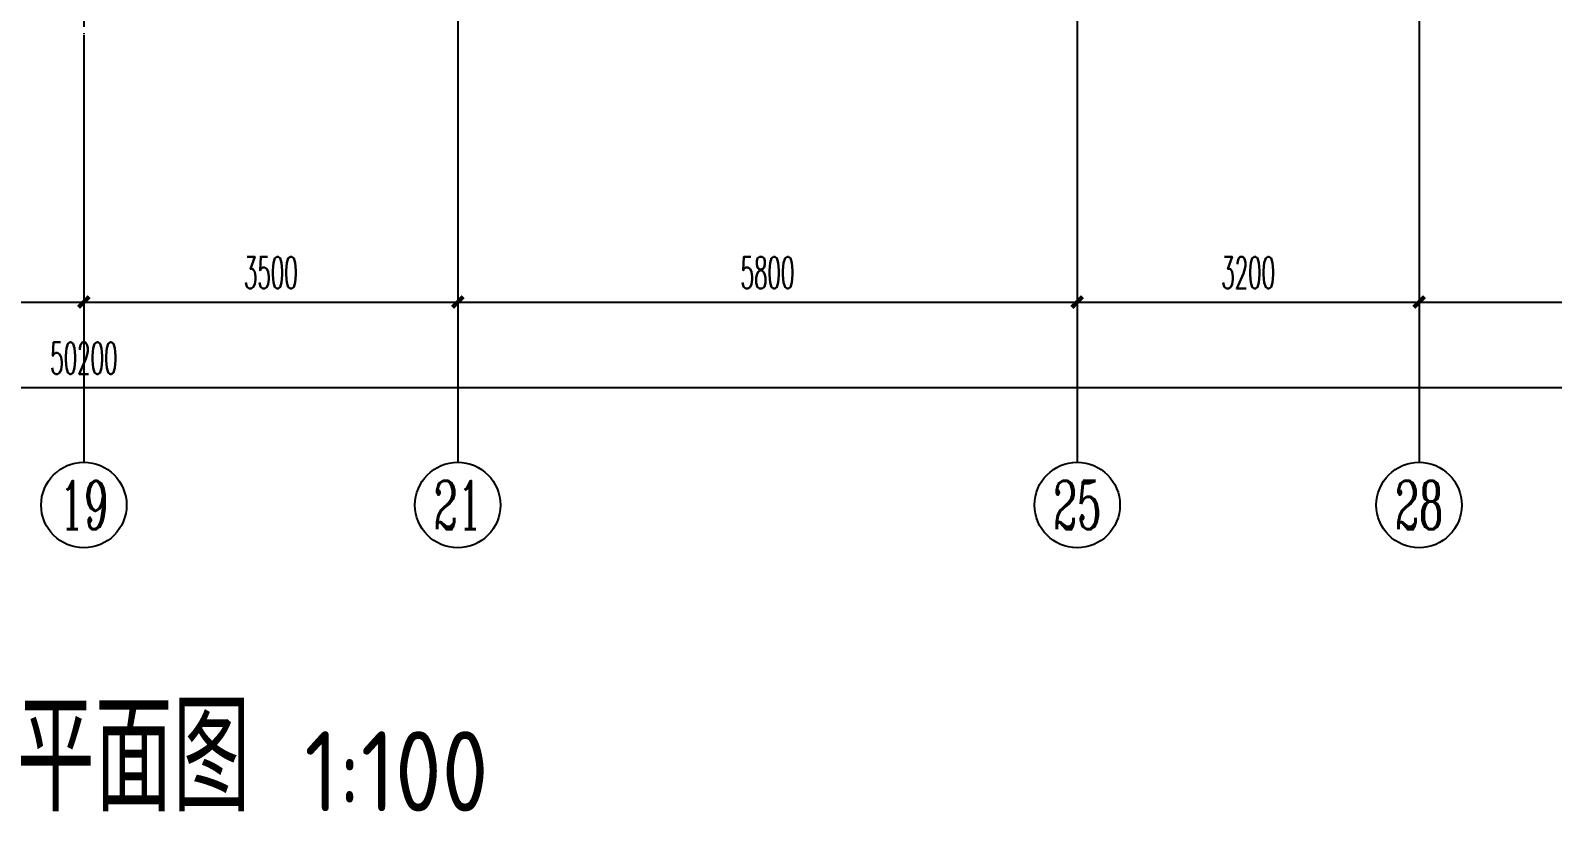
# Model space of a CAD drawing. Extents: x 27938 to 1507990, y 110129 to 923079.
# Drawn here: x 852417 to 866667, y 659697 to 667017 of the extents above; entities that cross this region are included whole.
import ezdxf
from ezdxf.enums import TextEntityAlignment as Align

# ---------------------------------------------------------------- set-up
doc = ezdxf.new("R2010")
doc.units = 0
doc.header["$LTSCALE"] = 1000
doc.header["$MEASUREMENT"] = 0
doc.linetypes.add('DOTE', pattern=[2.42, 2, -0.2, 0.02, -0.2])
for name, color, linetype in [('AXIS', 3, 'Continuous'), ('AXIS_TEXT', 7, 'Continuous'), ('DIM_SYMB', 3, 'Continuous'), ('DOTE', 1, 'Continuous')]:
    doc.layers.add(name, color=color, linetype=linetype)
doc.styles.add('_TCH_AXIS', font='COMPLEX', dxfattribs={"bigfont": 'GBCBIG'})
doc.styles.add('_TCH_DIM_T3', font='SIMPLEX.shx', dxfattribs={"width": 0.494118, "bigfont": 'GBCBIG.shx'})
doc.styles.add('COMPLEX', font='COMPLEX')
doc.styles.get("Standard").update_dxf_attribs({"font": 'gbenor.shx', "bigfont": 'gbcbig.shx'})
doc.dimstyles.new('_TCH_ARCH&&100', dxfattribs={"dimtxt": 297.5, "dimasz": 100, "dimexe": 250, "dimexo": 300, "dimgap": 126.25, "dimtad": 1, "dimdec": 0, "dimzin": 0, "dimdsep": 46, "dimtxsty": '_TCH_DIM_T3', "dimblk": 'ARCHTICK', "dimcen": 0.09, "dimclrt": 4, "dimazin": 2, "dimtfac": 1, "dimtdec": 0, "dimtix": 1, "dimtmove": 2, "dimatfit": 3, "dimfxl": 100, "dimtolj": 1, "dimtzin": 0, "dimarcsym": 0})

# ---------------------------------------------------------------- blocks, each defined once
blk = doc.blocks.new('_ArchTick')
at = {"color": 0, "linetype": 'ByBlock', "const_width": 0.4}
blk.add_lwpolyline([(-0.5, -0.5), (0.5, 0.5)], dxfattribs=at)
blk = doc.blocks.new('*D964')
at = {"layer": 'AXIS', "color": 0, "lineweight": -2}
for p, q in [((865417, 666675), (865417, 664225)), ((868617, 666675), (868617, 664225)), ((865417, 664475), (868617, 664475))]:
    blk.add_line(p, q, dxfattribs=at)
at = {"layer": 'Defpoints', "color": 0}
for p in [(865417, 666975), (868617, 666975), (868617, 664475)]:
    blk.add_point(p, dxfattribs=at)
at = {"layer": 'AXIS', "color": 0, "lineweight": -2, "xscale": 100, "yscale": 100, "zscale": 100, "rotation": 180}
blk.add_blockref('_ArchTick', (865417, 664475), dxfattribs=at)
at = {"layer": 'AXIS', "color": 0, "lineweight": -2, "xscale": 100, "yscale": 100, "zscale": 100}
blk.add_blockref('_ArchTick', (868617, 664475), dxfattribs=at)
at = {"layer": 'AXIS', "color": 4, "insert": (867017, 664750), "char_height": 297.5, "attachment_point": 5, "style": '_TCH_DIM_T3'}
blk.add_mtext('\\A1;3200', dxfattribs=at)
blk = doc.blocks.new('*D965')
at = {"layer": 'AXIS', "color": 0, "lineweight": -2}
for p, q in [((862217, 666675), (862217, 664225)), ((865417, 666675), (865417, 664225)), ((862217, 664475), (865417, 664475))]:
    blk.add_line(p, q, dxfattribs=at)
at = {"layer": 'Defpoints', "color": 0}
for p in [(862217, 666975), (865417, 666975), (865417, 664475)]:
    blk.add_point(p, dxfattribs=at)
at = {"layer": 'AXIS', "color": 0, "lineweight": -2, "xscale": 100, "yscale": 100, "zscale": 100, "rotation": 180}
blk.add_blockref('_ArchTick', (862217, 664475), dxfattribs=at)
at = {"layer": 'AXIS', "color": 0, "lineweight": -2, "xscale": 100, "yscale": 100, "zscale": 100}
blk.add_blockref('_ArchTick', (865417, 664475), dxfattribs=at)
at = {"layer": 'AXIS', "color": 4, "insert": (863817, 664750), "char_height": 297.5, "attachment_point": 5, "style": '_TCH_DIM_T3'}
blk.add_mtext('\\A1;3200', dxfattribs=at)
blk = doc.blocks.new('*D966')
at = {"layer": 'AXIS', "color": 0, "lineweight": -2}
for p, q in [((856417, 666675), (856417, 664225)), ((862217, 666675), (862217, 664225)), ((856417, 664475), (862217, 664475))]:
    blk.add_line(p, q, dxfattribs=at)
at = {"layer": 'Defpoints', "color": 0}
for p in [(856417, 666975), (862217, 666975), (862217, 664475)]:
    blk.add_point(p, dxfattribs=at)
at = {"layer": 'AXIS', "color": 0, "lineweight": -2, "xscale": 100, "yscale": 100, "zscale": 100, "rotation": 180}
blk.add_blockref('_ArchTick', (856417, 664475), dxfattribs=at)
at = {"layer": 'AXIS', "color": 0, "lineweight": -2, "xscale": 100, "yscale": 100, "zscale": 100}
blk.add_blockref('_ArchTick', (862217, 664475), dxfattribs=at)
at = {"layer": 'AXIS', "color": 4, "insert": (859317, 664750), "char_height": 297.5, "attachment_point": 5, "style": '_TCH_DIM_T3'}
blk.add_mtext('\\A1;5800', dxfattribs=at)
blk = doc.blocks.new('*D967')
at = {"layer": 'AXIS', "color": 0, "lineweight": -2}
for p, q in [((852917, 666675), (852917, 664225)), ((856417, 666675), (856417, 664225)), ((852917, 664475), (856417, 664475))]:
    blk.add_line(p, q, dxfattribs=at)
at = {"layer": 'Defpoints', "color": 0}
for p in [(852917, 666975), (856417, 666975), (856417, 664475)]:
    blk.add_point(p, dxfattribs=at)
at = {"layer": 'AXIS', "color": 0, "lineweight": -2, "xscale": 100, "yscale": 100, "zscale": 100, "rotation": 180}
blk.add_blockref('_ArchTick', (852917, 664475), dxfattribs=at)
at = {"layer": 'AXIS', "color": 0, "lineweight": -2, "xscale": 100, "yscale": 100, "zscale": 100}
blk.add_blockref('_ArchTick', (856417, 664475), dxfattribs=at)
at = {"layer": 'AXIS', "color": 4, "insert": (854667, 664750), "char_height": 297.5, "attachment_point": 5, "style": '_TCH_DIM_T3'}
blk.add_mtext('\\A1;3500', dxfattribs=at)
blk = doc.blocks.new('*D974')
at = {"layer": 'AXIS', "color": 0, "lineweight": -2}
for p, q in [((849417, 666675), (849417, 664225)), ((852917, 666675), (852917, 664225)), ((849417, 664475), (852917, 664475))]:
    blk.add_line(p, q, dxfattribs=at)
at = {"layer": 'Defpoints', "color": 0}
for p in [(849417, 666975), (852917, 666975), (852917, 664475)]:
    blk.add_point(p, dxfattribs=at)
at = {"layer": 'AXIS', "color": 0, "lineweight": -2, "xscale": 100, "yscale": 100, "zscale": 100, "rotation": 180}
blk.add_blockref('_ArchTick', (849417, 664475), dxfattribs=at)
at = {"layer": 'AXIS', "color": 0, "lineweight": -2, "xscale": 100, "yscale": 100, "zscale": 100}
blk.add_blockref('_ArchTick', (852917, 664475), dxfattribs=at)
at = {"layer": 'AXIS', "color": 4, "insert": (851167, 664750), "char_height": 297.5, "attachment_point": 5, "style": '_TCH_DIM_T3'}
blk.add_mtext('\\A1;3500', dxfattribs=at)
blk = doc.blocks.new('*D975')
at = {"layer": 'AXIS', "color": 0, "lineweight": -2}
for p, q in [((827817, 666675), (827817, 663425)), ((878017, 666675), (878017, 663425)), ((827817, 663675), (878017, 663675))]:
    blk.add_line(p, q, dxfattribs=at)
at = {"layer": 'Defpoints', "color": 0}
for p in [(827817, 666975), (878017, 666975), (878017, 663675)]:
    blk.add_point(p, dxfattribs=at)
at = {"layer": 'AXIS', "color": 0, "lineweight": -2, "xscale": 100, "yscale": 100, "zscale": 100, "rotation": 180}
blk.add_blockref('_ArchTick', (827817, 663675), dxfattribs=at)
at = {"layer": 'AXIS', "color": 0, "lineweight": -2, "xscale": 100, "yscale": 100, "zscale": 100}
blk.add_blockref('_ArchTick', (878017, 663675), dxfattribs=at)
at = {"layer": 'AXIS', "color": 4, "insert": (852917, 663950), "char_height": 297.5, "attachment_point": 5, "style": '_TCH_DIM_T3'}
blk.add_mtext('\\A1;50200', dxfattribs=at)
blk = doc.blocks.new('_AXISO')
at = {"color": 0}
blk.add_circle((0, 0), 0.5, dxfattribs=at)
at = {"layer": 'AXIS_TEXT', "color": 0, "style": 'COMPLEX', "width": 1.041667}
blk.add_attdef('A', text='', height=0.56, dxfattribs=at).set_placement((-0.25, -0.28), (0.25, -0.28), align=Align.FIT)

msp = doc.modelspace()

# ---------------------------------------------------------------- linework, layer by layer
at = {"layer": 'AXIS', "color": 8}
for p, q in [((852916.6, 666975.1), (852916.6, 662975.1)), ((856416.6, 666975.1), (856416.6, 662975.1)), ((862216.6, 666975.3), (862216.6, 662975.3)), ((865416.6, 666975.1), (865416.6, 662975.1))]:
    msp.add_line(p, q, dxfattribs=at)
at = {"layer": 'DOTE', "color": 169, "linetype": 'DOTE', "ltscale": 0.3}
for p, q in [((852916.6, 690157.2), (852916.6, 666975.2)), ((862216.8, 681757.2), (862216.6, 666975.2)), ((856416.6, 678957.2), (856416.6, 666975.2)), ((865416.6, 677457.2), (865416.6, 666975.2))]:
    msp.add_line(p, q, dxfattribs=at)

# ---------------------------------------------------------------- block references
at = {"layer": 'AXIS', "color": 8}
ref = msp.add_blockref('_AXISO', (852916.6, 662575.1), dxfattribs=dict(at, xscale=800, yscale=800, zscale=800))
ref.add_attrib('A', '19', dxfattribs={"layer": 'AXIS_TEXT', "color": 8, "ltscale": 0.5, "height": 452.55, "style": '_TCH_AXIS', "width": 0.724138}).set_placement((852690.3, 662348.9), (853142.8, 662348.9), align=Align.FIT)
ref = msp.add_blockref('_AXISO', (856416.6, 662575.1), dxfattribs=dict(at, xscale=800, yscale=800, zscale=800))
ref.add_attrib('A', '21', dxfattribs={"layer": 'AXIS_TEXT', "color": 8, "ltscale": 0.5, "height": 452.55, "style": '_TCH_AXIS', "width": 0.724138}).set_placement((856190.3, 662348.9), (856642.8, 662348.9), align=Align.FIT)
ref = msp.add_blockref('_AXISO', (862216.6, 662575.3), dxfattribs=dict(at, xscale=800, yscale=800, zscale=800))
ref.add_attrib('A', '25', dxfattribs={"layer": 'AXIS_TEXT', "color": 8, "ltscale": 0.5, "height": 452.55, "style": '_TCH_AXIS', "width": 0.617647}).set_placement((861990.3, 662349), (862442.8, 662349), align=Align.FIT)
ref = msp.add_blockref('_AXISO', (865416.6, 662575.1), dxfattribs=dict(at, xscale=800, yscale=800, zscale=800))
ref.add_attrib('A', '28', dxfattribs={"layer": 'AXIS_TEXT', "color": 8, "ltscale": 0.5, "height": 452.55, "style": '_TCH_AXIS', "width": 0.617647}).set_placement((865190.3, 662348.9), (865642.8, 662348.9), align=Align.FIT)

# ---------------------------------------------------------------- texts
at = {"layer": 'DIM_SYMB', "color": 7}
for s, height, p in [('一层给排水平面图', 1012.77, (848643.6, 659708.3)), ('1:100', 750, (854981.6, 659708.3))]:
    msp.add_text(s, height=height, dxfattribs=at).set_placement(p)

# ---------------------------------------------------------------- dimensions: what is measured, and where the dimension line sits
at = {"layer": 'AXIS', "color": 8}
for p1, p2, distance, picture, middle in [((827816.6, 666975.2), (878016.6, 666975.2), -3300, '*D975', (852916.6, 663950.2)), ((849416.6, 666975.2), (852916.6, 666975.2), -2500, '*D974', (851166.6, 664750.2)), ((852916.6, 666975.2), (856416.6, 666975.2), -2500, '*D967', (854666.6, 664750.2)), ((856416.6, 666975.2), (862216.6, 666975.2), -2500, '*D966', (859316.6, 664750.2)), ((862216.6, 666975.2), (865416.6, 666975.2), -2500, '*D965', (863816.6, 664750.2)), ((865416.6, 666975.2), (868616.6, 666975.2), -2500, '*D964', (867016.6, 664750.2))]:
    dim = msp.add_aligned_dim(p1=p1, p2=p2, distance=distance, dimstyle='_TCH_ARCH&&100', dxfattribs=at)
    dim.commit()
    dim.dimension.update_dxf_attribs({"geometry": picture, "text_midpoint": middle})

doc.saveas('drawing.dxf')
